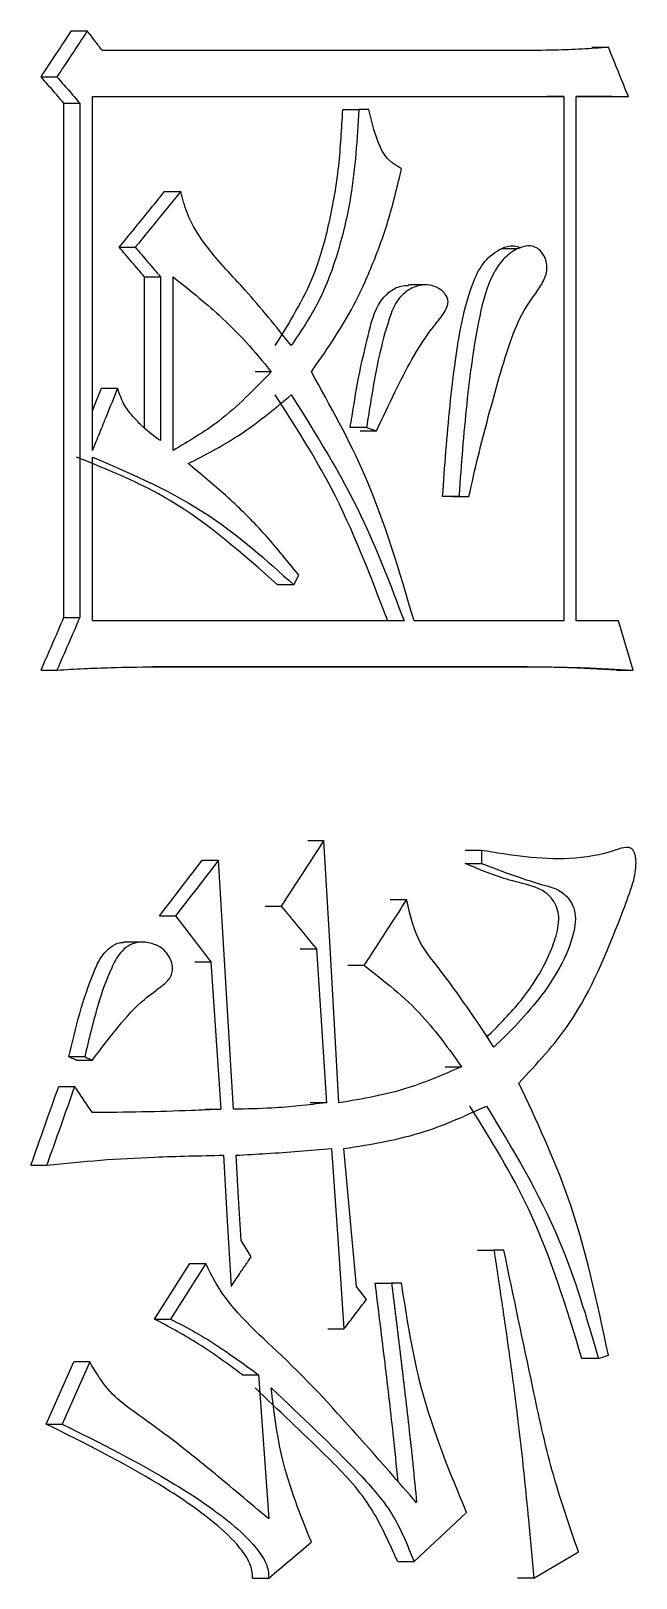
# Model space of a CAD drawing. Header units: millimetres. Extents: x 2687 to 4367, y 1046 to 2234.
# Drawn here: x 3473.48 to 3475.48, y 1378.39 to 1383.49 of the extents above; entities that cross this region are included whole.
import ezdxf

# ---------------------------------------------------------------- set-up
doc = ezdxf.new("R2010")
doc.units = ezdxf.units.MM

msp = doc.modelspace()

# ---------------------------------------------------------------- linework, layer by layer
at = {"color": 7, "linetype": 'Continuous', "lineweight": 25}
for p, q in [((3473.6174, 1383.4929), (3473.67, 1383.493)), ((3475.093, 1383.4281), (3473.7199, 1383.428)), ((3475.3337, 1383.4389), (3475.3884, 1383.4389)), ((3473.5175, 1383.3415), (3473.57, 1383.3415)), ((3473.5925, 1383.255), (3473.645, 1383.255)), ((3473.5925, 1381.5567), (3473.5925, 1383.255)), ((3473.645, 1383.255), (3473.645, 1381.5567)), ((3473.6866, 1383.2766), (3475.2408, 1383.2766)), ((3473.6866, 1382.1083), (3473.6866, 1383.2766)), ((3475.2408, 1383.2766), (3475.1863, 1383.2766)), ((3475.2408, 1383.2766), (3475.2408, 1381.5458)), ((3475.2818, 1383.2766), (3475.4539, 1383.2766)), ((3475.2818, 1381.5458), (3475.2818, 1383.2766)), ((3475.399, 1383.2766), (3475.2818, 1383.2766)), ((3475.3991, 1383.2766), (3475.4539, 1383.2766)), ((3474.5121, 1383.2333), (3474.5658, 1383.2333)), ((3474.5988, 1383.2333), (3474.5658, 1383.2333)), ((3473.925, 1382.9632), (3473.978, 1382.9632)), ((3473.7754, 1382.779), (3473.8281, 1382.779)), ((3475.0893, 1382.7742), (3475.0346, 1382.7742)), ((3473.8584, 1382.1824), (3473.8584, 1382.6817)), ((3473.9113, 1382.6817), (3473.9113, 1382.1408)), ((3473.9528, 1382.1084), (3473.9528, 1382.6817)), ((3474.7835, 1382.6548), (3474.7292, 1382.6548)), ((3474.5905, 1382.1841), (3474.5368, 1382.1841)), ((3474.5906, 1382.1841), (3474.6236, 1382.1733)), ((3473.6866, 1381.5458), (3473.6866, 1382.0868)), ((3474.8957, 1381.9569), (3474.8416, 1381.9569)), ((3474.8741, 1381.9569), (3474.9283, 1381.9569)), ((3474.8957, 1381.9569), (3474.9284, 1381.9569)), ((3474.3508, 1381.6648), (3474.3674, 1381.6973)), ((3474.3508, 1381.6648), (3474.2974, 1381.6648)), ((3473.5925, 1381.5567), (3473.645, 1381.5567)), ((3474.7143, 1381.5458), (3473.6866, 1381.5458)), ((3475.2408, 1381.5458), (3474.7473, 1381.5458)), ((3475.4211, 1381.5458), (3475.2818, 1381.5458)), ((3473.5175, 1381.3836), (3473.57, 1381.3836)), ((3473.8863, 1381.3944), (3475.1341, 1381.3944)), ((3475.0797, 1381.3944), (3473.8863, 1381.3944)), ((3475.0797, 1381.3944), (3475.1341, 1381.3944)), ((3475.4154, 1381.3836), (3475.4702, 1381.3836)), ((3474.3966, 1380.8211), (3474.4501, 1380.8211)), ((3474.0492, 1380.7562), (3474.1023, 1380.7562)), ((3474.9697, 1380.7886), (3474.9155, 1380.7886)), ((3474.9697, 1380.7886), (3474.9697, 1380.7455)), ((3474.9155, 1380.7457), (3474.9697, 1380.7457)), ((3474.2561, 1380.6047), (3474.3095, 1380.6047)), ((3474.6688, 1380.6265), (3474.7227, 1380.6265)), ((3473.9082, 1380.5723), (3473.9611, 1380.5723)), ((3473.8427, 1380.486), (3473.7896, 1380.486)), ((3474.3718, 1380.4641), (3474.4253, 1380.4641)), ((3474.0243, 1380.4208), (3474.0774, 1380.4208)), ((3474.5286, 1380.41), (3474.5823, 1380.41)), ((3473.6616, 1380.1072), (3473.6091, 1380.1072)), ((3473.6341, 1380.0963), (3473.6867, 1380.0963)), ((3474.8498, 1380.0747), (3474.9039, 1380.0747)), ((3473.5758, 1380.0098), (3473.6283, 1380.0098)), ((3474.4584, 1379.9557), (3474.4049, 1379.9557)), ((3474.0575, 1379.9341), (3474.1106, 1379.9341)), ((3473.4842, 1379.7502), (3473.5366, 1379.7502)), ((3473.8916, 1379.2417), (3474.0075, 1379.4252)), ((3474.0605, 1379.4252), (3473.9445, 1379.2418)), ((3474.0075, 1379.4252), (3474.0605, 1379.4252)), ((3474.9566, 1379.4689), (3475.0108, 1379.4689)), ((3475.0436, 1379.4689), (3475.0108, 1379.4689)), ((3474.5906, 1379.3067), (3474.5576, 1379.3499)), ((3474.6193, 1379.3607), (3474.6731, 1379.3607)), ((3474.7062, 1379.3607), (3474.6731, 1379.3607)), ((3473.8916, 1379.2417), (3473.9445, 1379.2418)), ((3474.4627, 1379.2093), (3474.5163, 1379.2093)), ((3475.3555, 1379.1119), (3475.3883, 1379.1228)), ((3473.5342, 1378.8956), (3473.6256, 1379.1007)), ((3473.6781, 1379.1007), (3473.5867, 1378.8956)), ((3473.6781, 1379.1007), (3473.6256, 1379.1007)), ((3475.3555, 1379.1119), (3475.3008, 1379.1119)), ((3474.1817, 1379.0579), (3474.2349, 1379.0579)), ((3474.2349, 1379.0579), (3474.2681, 1378.5821)), ((3473.5342, 1378.8956), (3473.5867, 1378.8956)), ((3474.7474, 1378.4413), (3474.9204, 1378.6036)), ((3475.1423, 1378.3872), (3475.2894, 1378.4734)), ((3474.2148, 1378.3872), (3474.2681, 1378.3872)), ((3475.1423, 1378.3872), (3475.0879, 1378.3872))]:
    msp.add_line(p, q, dxfattribs=at)
at = {"color": 7, "linetype": 'Continuous', "lineweight": 25, "flags": 128}
for points in [[(3475.093, 1383.4281), (3475.0658, 1383.4281), (3475.0387, 1383.4281)], [(3473.8584, 1382.6817), (3473.8849, 1382.6817), (3473.9113, 1382.6817)], [(3474.2763, 1382.368), (3474.2617, 1382.368), (3474.247, 1382.368), (3474.223, 1382.368)], [(3473.6866, 1382.2382), (3473.6941, 1382.2567), (3473.7172, 1382.3139)], [(3473.7172, 1382.3139), (3473.7436, 1382.3139), (3473.7699, 1382.3139)], [(3474.5698, 1382.1733), (3474.592, 1382.1733), (3474.6078, 1382.1733), (3474.6236, 1382.1733)], [(3475.4702, 1381.3836), (3475.4457, 1381.4647), (3475.4211, 1381.5458)], [(3474.4997, 1379.9557), (3474.4883, 1380.1552), (3474.4692, 1380.4882), (3474.4501, 1380.8211)], [(3474.152, 1379.9341), (3474.14, 1380.1336), (3474.1211, 1380.4449), (3474.1023, 1380.7562)], [(3474.4253, 1380.4641), (3474.4419, 1380.2099), (3474.4584, 1379.9557)], [(3474.0774, 1380.4208), (3474.094, 1380.1774), (3474.1106, 1379.9341)], [(3474.1189, 1379.7826), (3474.1313, 1379.5663), (3474.1438, 1379.3499)], [(3474.1769, 1379.5014), (3474.1686, 1379.642), (3474.1603, 1379.7826)], [(3474.4749, 1379.8043), (3474.4956, 1379.5068), (3474.5163, 1379.2093)], [(3474.5576, 1379.3499), (3474.5369, 1379.5771), (3474.5163, 1379.8043)], [(3474.2101, 1379.4473), (3474.1935, 1379.4743), (3474.1769, 1379.5014)], [(3474.6935, 1378.4413), (3474.7071, 1378.4413), (3474.7207, 1378.4413), (3474.7474, 1378.4413)]]:
    msp.add_lwpolyline(points, dxfattribs=at)
at = {"color": 7, "linetype": 'Continuous', "lineweight": 25}
for points, knots in [([(3473.5175, 1383.3415), (3473.5342, 1383.3667), (3473.5675, 1383.4172), (3473.6008, 1383.4677), (3473.6174, 1383.4929)], [0, 0, 0, 0, 0.5, 1, 1, 1, 1]), ([(3473.67, 1383.493), (3473.6533, 1383.4677), (3473.62, 1383.4172), (3473.5866, 1383.3667), (3473.57, 1383.3415)], [0, 0, 0, 0, 0.499999, 1, 1, 1, 1]), ([(3473.7199, 1383.428), (3473.7116, 1383.4389), (3473.695, 1383.4605), (3473.6783, 1383.4821), (3473.67, 1383.493)], [0, 0, 0, 0, 0.499999, 1, 1, 1, 1]), ([(3475.3884, 1383.4389), (3475.3592, 1383.4367), (3475.3008, 1383.4324), (3475.2023, 1383.429), (3475.133, 1383.4284), (3475.093, 1383.4281)], [0, 0, 0, 0, 0.297192, 0.594407, 1, 1, 1, 1]), ([(3475.4539, 1383.2766), (3475.4429, 1383.3037), (3475.4211, 1383.3577), (3475.3993, 1383.4118), (3475.3884, 1383.4389)], [0, 0, 0, 0, 0.499999, 1, 1, 1, 1]), ([(3473.5925, 1383.255), (3473.58, 1383.2694), (3473.555, 1383.2982), (3473.53, 1383.3271), (3473.5175, 1383.3415)], [0, 0, 0, 0, 0.5, 1, 1, 1, 1]), ([(3473.57, 1383.3415), (3473.5825, 1383.3271), (3473.6075, 1383.2982), (3473.6325, 1383.2694), (3473.645, 1383.255)], [0, 0, 0, 0, 0.499996, 1, 1, 1, 1]), ([(3474.2891, 1382.4544), (3474.3362, 1382.53), (3474.4145, 1382.6555), (3474.4714, 1382.8638), (3474.5024, 1383.0465), (3474.5089, 1383.171), (3474.5121, 1383.2333)], [0, 0, 0, 0, 0.3334234, 0.554109, 0.7766599, 1, 1, 1, 1]), ([(3474.5658, 1383.2333), (3474.5597, 1383.1371), (3474.5497, 1382.9788), (3474.5005, 1382.7666), (3474.4383, 1382.5969), (3474.3742, 1382.5016), (3474.3425, 1382.4544)], [0, 0, 0, 0, 0.3443941, 0.5659658, 0.7849961, 1, 1, 1, 1]), ([(3474.7061, 1383.0386), (3474.6894, 1383.0483), (3474.655, 1383.068), (3474.6197, 1383.1411), (3474.6068, 1383.1982), (3474.5988, 1383.2333)], [0, 0, 0, 0, 0.267237, 0.548075, 1, 1, 1, 1]), ([(3474.4087, 1382.3679), (3474.4547, 1382.434), (3474.5309, 1382.5435), (3474.6108, 1382.7181), (3474.6675, 1382.8742), (3474.6932, 1382.9837), (3474.7061, 1383.0386)], [0, 0, 0, 0, 0.334937, 0.554746, 0.776585, 1, 1, 1, 1]), ([(3473.7754, 1382.779), (3473.7952, 1382.8033), (3473.83, 1382.8462), (3473.8798, 1382.9075), (3473.9099, 1382.9445), (3473.9249, 1382.9631)], [0, 0, 0, 0, 0.396447, 0.698224, 1, 1, 1, 1]), ([(3473.9779, 1382.9631), (3473.9581, 1382.9387), (3473.9233, 1382.8959), (3473.8734, 1382.8346), (3473.8432, 1382.7975), (3473.8281, 1382.779)], [0, 0, 0, 0, 0.3962, 0.6981, 1, 1, 1, 1]), ([(3474.3425, 1382.4544), (3474.2927, 1382.5168), (3474.2035, 1382.6285), (3474.0753, 1382.7585), (3474.0019, 1382.8712), (3473.9842, 1382.9394), (3473.978, 1382.963)], [0, 0, 0, 0, 0.381447, 0.683524, 0.890528, 1, 1, 1, 1]), ([(3473.8584, 1382.6817), (3473.8446, 1382.6979), (3473.8169, 1382.7303), (3473.7892, 1382.7628), (3473.7754, 1382.779)], [0, 0, 0, 0, 0.499999, 1, 1, 1, 1]), ([(3473.8281, 1382.779), (3473.842, 1382.7628), (3473.8697, 1382.7303), (3473.8974, 1382.6979), (3473.9113, 1382.6817)], [0, 0, 0, 0, 0.499998, 1, 1, 1, 1]), ([(3474.8416, 1381.9569), (3474.845, 1382.0068), (3474.8554, 1382.1566), (3474.8788, 1382.3893), (3474.9137, 1382.5973), (3474.9663, 1382.7208), (3475.0109, 1382.7633), (3475.0499, 1382.7822), (3475.0756, 1382.7846), (3475.0907, 1382.7818), (3475.0964, 1382.7772), (3475.0968, 1382.7768)], [0, 0, 0, 0, 0.1574476, 0.4724782, 0.7377528, 0.8191348, 0.9015133, 0.9454183, 0.9744247, 0.9981427, 1, 1, 1, 1]), ([(3474.9283, 1381.957), (3474.9383, 1382.0011), (3474.9682, 1382.1335), (3475.0272, 1382.3487), (3475.0856, 1382.5458), (3475.1581, 1382.6394), (3475.1799, 1382.6758), (3475.1869, 1382.7079), (3475.1842, 1382.7323), (3475.1752, 1382.7545), (3475.1606, 1382.7722), (3475.1419, 1382.7829), (3475.1179, 1382.785), (3475.0843, 1382.7745), (3475.0442, 1382.7461), (3474.9926, 1382.6732), (3474.9505, 1382.5061), (3474.9183, 1382.2604), (3474.9023, 1382.0607), (3474.8958, 1381.9586), (3474.8957, 1381.9569)], [0, 0, 0, 0, 0.07376, 0.221291, 0.369161, 0.400761, 0.427212, 0.440277, 0.453391, 0.466052, 0.479506, 0.492813, 0.505075, 0.525102, 0.558597, 0.593335, 0.676611, 0.83455, 0.997228, 1, 1, 1, 1]), ([(3473.9528, 1382.6817), (3474.0042, 1382.6405), (3474.0877, 1382.5735), (3474.1953, 1382.4675), (3474.2492, 1382.4013), (3474.2763, 1382.368)], [0, 0, 0, 0, 0.443463, 0.720804, 1, 1, 1, 1]), ([(3474.5368, 1382.1841), (3474.5388, 1382.1963), (3474.5487, 1382.2571), (3474.565, 1382.3594), (3474.5954, 1382.4856), (3474.6193, 1382.5854), (3474.6665, 1382.6345), (3474.6992, 1382.6519), (3474.7209, 1382.6529), (3474.7293, 1382.6533)], [0, 0, 0, 0, 0.066436, 0.332221, 0.554773, 0.778299, 0.862629, 0.946565, 1, 1, 1, 1]), ([(3474.6236, 1382.1733), (3474.6439, 1382.2165), (3474.6982, 1382.3319), (3474.7634, 1382.4577), (3474.8251, 1382.5339), (3474.8434, 1382.5577), (3474.8546, 1382.5765), (3474.8595, 1382.593), (3474.8595, 1382.6046), (3474.8558, 1382.6166), (3474.8461, 1382.6309), (3474.8267, 1382.646), (3474.7987, 1382.6561), (3474.7622, 1382.6542), (3474.7237, 1382.6377), (3474.6866, 1382.6009), (3474.641, 1382.4786), (3474.6148, 1382.3369), (3474.5954, 1382.2145), (3474.5905, 1382.1841)], [0, 0, 0, 0, 0.125302, 0.334347, 0.369116, 0.392006, 0.415961, 0.426676, 0.435655, 0.44463, 0.458341, 0.481396, 0.513091, 0.54477, 0.589295, 0.633614, 0.685428, 0.92175, 1, 1, 1, 1]), ([(3474.2763, 1382.368), (3474.2207, 1382.3104), (3474.1218, 1382.2081), (3474.0042, 1382.1387), (3473.9528, 1382.1084)], [0, 0, 0, 0, 0.563044, 1, 1, 1, 1]), ([(3474.7473, 1381.5458), (3474.6993, 1381.7094), (3474.6142, 1381.9998), (3474.4711, 1382.256), (3474.4087, 1382.3679)], [0, 0, 0, 0, 0.563329, 1, 1, 1, 1]), ([(3473.7699, 1382.3139), (3473.7576, 1382.2835), (3473.7376, 1382.234), (3473.7098, 1382.1655), (3473.6944, 1382.1274), (3473.6866, 1382.1083)], [0, 0, 0, 0, 0.443636, 0.721817, 1, 1, 1, 1]), ([(3473.9113, 1382.1408), (3473.8915, 1382.1551), (3473.8587, 1382.1789), (3473.819, 1382.2215), (3473.7871, 1382.2621), (3473.7757, 1382.2965), (3473.7699, 1382.3139)], [0, 0, 0, 0, 0.333513, 0.552424, 0.773916, 1, 1, 1, 1]), ([(3474.0027, 1382.0651), (3474.0578, 1382.0935), (3474.1453, 1382.1387), (3474.2564, 1382.22), (3474.3138, 1382.2681), (3474.3426, 1382.2922)], [0, 0, 0, 0, 0.459963, 0.729487, 1, 1, 1, 1]), ([(3474.6604, 1381.5458), (3474.6036, 1381.6953), (3474.503, 1381.9604), (3474.3541, 1382.1914), (3474.2891, 1382.2922)], [0, 0, 0, 0, 0.563635, 1, 1, 1, 1]), ([(3474.3426, 1382.2922), (3474.4239, 1382.1623), (3474.5702, 1381.9287), (3474.67, 1381.6635), (3474.7143, 1381.5458)], [0, 0, 0, 0, 0.5563759, 1, 1, 1, 1]), ([(3474.2974, 1381.6648), (3474.1828, 1381.7667), (3473.9798, 1381.9472), (3473.7389, 1382.0444), (3473.6341, 1382.0868)], [0, 0, 0, 0, 0.564694, 1, 1, 1, 1]), ([(3473.6866, 1382.0868), (3473.8197, 1382.0297), (3474.0593, 1381.9269), (3474.2611, 1381.7455), (3474.3508, 1381.6648)], [0, 0, 0, 0, 0.555128, 1, 1, 1, 1]), ([(3474.3674, 1381.6973), (3474.3269, 1381.7474), (3474.2515, 1381.8408), (3474.1277, 1381.9616), (3474.0444, 1382.0305), (3474.0027, 1382.0651)], [0, 0, 0, 0, 0.3660862, 0.682145, 1, 1, 1, 1]), ([(3473.5175, 1381.3836), (3473.53, 1381.4124), (3473.555, 1381.4701), (3473.58, 1381.5278), (3473.5925, 1381.5567)], [0, 0, 0, 0, 0.499998, 1, 1, 1, 1]), ([(3473.645, 1381.5567), (3473.6325, 1381.5278), (3473.6075, 1381.4701), (3473.5825, 1381.4124), (3473.57, 1381.3836)], [0, 0, 0, 0, 0.499999, 1, 1, 1, 1]), ([(3473.57, 1381.3836), (3473.5997, 1381.3853), (3473.6591, 1381.3888), (3473.7645, 1381.3928), (3473.8403, 1381.3938), (3473.8863, 1381.3944)], [0, 0, 0, 0, 0.281466, 0.562942, 1, 1, 1, 1]), ([(3475.4154, 1381.3836), (3475.3867, 1381.3852), (3475.3293, 1381.3885), (3475.2174, 1381.3931), (3475.1341, 1381.3939), (3475.0797, 1381.3944)], [0, 0, 0, 0, 0.256951, 0.513908, 1, 1, 1, 1]), ([(3475.1341, 1381.3944), (3475.1629, 1381.3942), (3475.2205, 1381.3938), (3475.3327, 1381.3912), (3475.4158, 1381.3866), (3475.4702, 1381.3836)], [0, 0, 0, 0, 0.256617, 0.51324, 1, 1, 1, 1]), ([(3474.4501, 1380.8211), (3474.4267, 1380.785), (3474.3798, 1380.7129), (3474.3329, 1380.6408), (3474.3095, 1380.6047)], [0, 0, 0, 0, 0.5, 1, 1, 1, 1]), ([(3473.9082, 1380.5723), (3473.9317, 1380.6029), (3473.9787, 1380.6642), (3474.0257, 1380.7255), (3474.0492, 1380.7562)], [0, 0, 0, 0, 0.5, 1, 1, 1, 1]), ([(3474.1023, 1380.7562), (3474.0788, 1380.7255), (3474.0317, 1380.6642), (3473.9847, 1380.6029), (3473.9611, 1380.5723)], [0, 0, 0, 0, 0.5, 1, 1, 1, 1]), ([(3475.093, 1380.0206), (3475.1524, 1380.0842), (3475.2965, 1380.2387), (3475.3939, 1380.4785), (3475.4597, 1380.6495), (3475.4777, 1380.7088), (3475.4797, 1380.7488), (3475.4781, 1380.7696), (3475.4728, 1380.7849), (3475.4669, 1380.7933), (3475.458, 1380.7981), (3475.4396, 1380.7996), (3475.3748, 1380.7746), (3475.215, 1380.7484), (3475.0665, 1380.7728), (3474.9697, 1380.7886)], [0, 0, 0, 0, 0.18643, 0.452553, 0.51374, 0.559549, 0.574941, 0.592678, 0.599953, 0.607307, 0.613653, 0.622621, 0.650043, 0.772099, 1, 1, 1, 1]), ([(3474.9876, 1380.1727), (3475.0239, 1380.209), (3475.1075, 1380.2925), (3475.1874, 1380.4177), (3475.2211, 1380.5207), (3475.2261, 1380.5672), (3475.22, 1380.5997), (3475.2057, 1380.6266), (3475.1817, 1380.6519), (3475.1326, 1380.6745), (3475.0399, 1380.6928), (3474.9641, 1380.725), (3474.9156, 1380.7456)], [0, 0, 0, 0, 0.182177, 0.420043, 0.497442, 0.536964, 0.569768, 0.602515, 0.638391, 0.691417, 0.802387, 1, 1, 1, 1]), ([(3474.9698, 1380.7456), (3475.0394, 1380.7191), (3475.1218, 1380.6877), (3475.22, 1380.6622), (3475.2518, 1380.6382), (3475.2723, 1380.6067), (3475.2812, 1380.5704), (3475.2737, 1380.5035), (3475.2212, 1380.3725), (3475.1213, 1380.2472), (3475.0375, 1380.1656), (3475.0108, 1380.1396)], [0, 0, 0, 0, 0.266852, 0.315952, 0.365722, 0.40082, 0.436128, 0.478331, 0.60435, 0.873952, 1, 1, 1, 1]), ([(3474.3095, 1380.6047), (3474.3288, 1380.5813), (3474.3674, 1380.5344), (3474.406, 1380.4875), (3474.4253, 1380.4641)], [0, 0, 0, 0, 0.499998, 1, 1, 1, 1]), ([(3474.7227, 1380.6264), (3474.7054, 1380.5997), (3474.6733, 1380.5503), (3474.6266, 1380.4782), (3474.5971, 1380.4327), (3474.5823, 1380.41)], [0, 0, 0, 0, 0.36988, 0.68494, 1, 1, 1, 1]), ([(3475.0108, 1380.1396), (3474.9529, 1380.2268), (3474.8723, 1380.3483), (3474.7519, 1380.4948), (3474.7325, 1380.5822), (3474.7227, 1380.6264)], [0, 0, 0, 0, 0.557182, 0.776269, 1, 1, 1, 1]), ([(3473.9611, 1380.5723), (3473.9805, 1380.547), (3474.0193, 1380.4966), (3474.058, 1380.4461), (3474.0774, 1380.4208)], [0, 0, 0, 0, 0.499998, 1, 1, 1, 1]), ([(3473.6091, 1380.1071), (3473.6203, 1380.1552), (3473.6429, 1380.2515), (3473.6795, 1380.3605), (3473.7131, 1380.4364), (3473.7432, 1380.4692), (3473.771, 1380.4846), (3473.7856, 1380.4846), (3473.7896, 1380.4846)], [0, 0, 0, 0, 0.328011, 0.656843, 0.771049, 0.887095, 0.969251, 1, 1, 1, 1]), ([(3473.6867, 1380.0963), (3473.7147, 1380.1336), (3473.7682, 1380.2047), (3473.8447, 1380.2904), (3473.908, 1380.3341), (3473.9418, 1380.3632), (3473.9512, 1380.3873), (3473.9513, 1380.4076), (3473.9453, 1380.4291), (3473.9327, 1380.4511), (3473.9099, 1380.4717), (3473.876, 1380.4849), (3473.8376, 1380.4886), (3473.8035, 1380.4742), (3473.7727, 1380.4466), (3473.7388, 1380.3801), (3473.6988, 1380.2657), (3473.6752, 1380.1651), (3473.6616, 1380.1071)], [0, 0, 0, 0, 0.140265, 0.267253, 0.34565, 0.385196, 0.401729, 0.418248, 0.440927, 0.464428, 0.491888, 0.53456, 0.581082, 0.616632, 0.65201, 0.706896, 0.831302, 1, 1, 1, 1]), ([(3474.5823, 1380.41), (3474.6491, 1380.3575), (3474.7695, 1380.2631), (3474.8625, 1380.1327), (3474.9039, 1380.0747)], [0, 0, 0, 0, 0.554889, 1, 1, 1, 1]), ([(3473.6341, 1380.0963), (3473.6319, 1380.0972), (3473.6276, 1380.0991), (3473.6193, 1380.1027), (3473.6131, 1380.1054), (3473.6091, 1380.1071)], [0, 0, 0, 0, 0.259206, 0.518413, 1, 1, 1, 1]), ([(3473.6616, 1380.1071), (3473.6638, 1380.1062), (3473.669, 1380.1039), (3473.6774, 1380.1003), (3473.6836, 1380.0976), (3473.6867, 1380.0963)], [0, 0, 0, 0, 0.25891, 0.629455, 1, 1, 1, 1]), ([(3474.9039, 1380.0747), (3474.8466, 1380.0497), (3474.7527, 1380.0087), (3474.6162, 1379.9746), (3474.5386, 1379.962), (3474.4997, 1379.9557)], [0, 0, 0, 0, 0.438459, 0.718604, 1, 1, 1, 1]), ([(3473.4842, 1379.7502), (3473.4995, 1379.7934), (3473.53, 1379.88), (3473.5606, 1379.9665), (3473.5758, 1380.0098)], [0, 0, 0, 0, 0.500001, 1, 1, 1, 1]), ([(3473.6283, 1380.0098), (3473.613, 1379.9665), (3473.5825, 1379.88), (3473.5519, 1379.7934), (3473.5366, 1379.7502)], [0, 0, 0, 0, 0.5, 1, 1, 1, 1]), ([(3473.6866, 1379.9232), (3473.6769, 1379.9377), (3473.6575, 1379.9665), (3473.638, 1379.9954), (3473.6283, 1380.0098)], [0, 0, 0, 0, 0.4999992, 1, 1, 1, 1]), ([(3475.3883, 1379.1228), (3475.3507, 1379.3), (3475.284, 1379.6146), (3475.151, 1379.8972), (3475.093, 1380.0206)], [0, 0, 0, 0, 0.563398, 1, 1, 1, 1]), ([(3474.4584, 1379.9557), (3474.4285, 1379.9521), (3474.3687, 1379.945), (3474.2666, 1379.9366), (3474.1943, 1379.935), (3474.152, 1379.9341)], [0, 0, 0, 0, 0.293913, 0.587864, 1, 1, 1, 1]), ([(3474.5163, 1379.8043), (3474.6064, 1379.8189), (3474.7679, 1379.845), (3474.9193, 1379.9143), (3474.9861, 1379.9449)], [0, 0, 0, 0, 0.558486, 1, 1, 1, 1]), ([(3475.3008, 1379.1119), (3475.2496, 1379.2803), (3475.1589, 1379.5788), (3475.0008, 1379.8337), (3474.9318, 1379.9449)], [0, 0, 0, 0, 0.563939, 1, 1, 1, 1]), ([(3474.9861, 1379.9449), (3475.0729, 1379.8018), (3475.229, 1379.5443), (3475.3166, 1379.2449), (3475.3555, 1379.1119)], [0, 0, 0, 0, 0.555779, 1, 1, 1, 1]), ([(3474.1106, 1379.9341), (3474.0781, 1379.9327), (3473.9913, 1379.929), (3473.8501, 1379.9248), (3473.7411, 1379.9238), (3473.6866, 1379.9232)], [0, 0, 0, 0, 0.230465, 0.615194, 1, 1, 1, 1]), ([(3473.5366, 1379.7502), (3473.5957, 1379.756), (3473.7138, 1379.7676), (3473.9081, 1379.7783), (3474.043, 1379.7811), (3474.1189, 1379.7826)], [0, 0, 0, 0, 0.304303, 0.608646, 1, 1, 1, 1]), ([(3474.1603, 1379.7826), (3474.194, 1379.7844), (3474.2633, 1379.7882), (3474.3682, 1379.7954), (3474.4394, 1379.8013), (3474.4749, 1379.8043)], [0, 0, 0, 0, 0.320034, 0.659996, 1, 1, 1, 1]), ([(3474.7556, 1378.6359), (3474.696, 1378.7043), (3474.5508, 1378.8706), (3474.3328, 1379.1108), (3474.1322, 1379.2797), (3474.0716, 1379.4027), (3474.0605, 1379.4252)], [0, 0, 0, 0, 0.257956, 0.627877, 0.931924, 1, 1, 1, 1]), ([(3474.1438, 1379.3499), (3474.1526, 1379.3629), (3474.1681, 1379.3856), (3474.1902, 1379.4181), (3474.2035, 1379.4375), (3474.2101, 1379.4473)], [0, 0, 0, 0, 0.400146, 0.700073, 1, 1, 1, 1]), ([(3475.0108, 1379.4689), (3475.0113, 1379.4659), (3475.0122, 1379.46), (3475.0135, 1379.451), (3475.0149, 1379.4421), (3475.0162, 1379.4331), (3475.0176, 1379.4242), (3475.0189, 1379.4152), (3475.0202, 1379.4063), (3475.0216, 1379.3973), (3475.0229, 1379.3884), (3475.0243, 1379.3794), (3475.026, 1379.3675), (3475.0283, 1379.3526), (3475.0305, 1379.3377), (3475.0327, 1379.3227), (3475.0349, 1379.3078), (3475.0376, 1379.2899), (3475.0402, 1379.272), (3475.0428, 1379.2541), (3475.0454, 1379.2362), (3475.048, 1379.2183), (3475.0514, 1379.1944), (3475.0557, 1379.1645), (3475.0599, 1379.1346), (3475.0632, 1379.1107), (3475.0657, 1379.0928), (3475.0681, 1379.0748), (3475.0706, 1379.0569), (3475.073, 1379.0389), (3475.0753, 1379.021), (3475.0777, 1379.003), (3475.08, 1378.985), (3475.0823, 1378.9671), (3475.0846, 1378.9491), (3475.0868, 1378.9311), (3475.0886, 1378.9161), (3475.0912, 1378.8951), (3475.0987, 1378.8321), (3475.1104, 1378.7239), (3475.1262, 1378.5636), (3475.1365, 1378.4513), (3475.1423, 1378.3872)], [0, 0, 0, 0, 0.008314, 0.016628, 0.024942, 0.033256, 0.04157, 0.049884, 0.058198, 0.066512, 0.074827, 0.083141, 0.091455, 0.108083, 0.124711, 0.133025, 0.149653, 0.166281, 0.182909, 0.199537, 0.216166, 0.232794, 0.249422, 0.282678, 0.315934, 0.332562, 0.349191, 0.365819, 0.382447, 0.399075, 0.415703, 0.432331, 0.448959, 0.465587, 0.482216, 0.498844, 0.515472, 0.523786, 0.557042, 0.690072, 0.823098, 1, 1, 1, 1]), ([(3475.2894, 1378.4734), (3475.2589, 1378.5619), (3475.198, 1378.7383), (3475.1262, 1379.0746), (3475.0753, 1379.3178), (3475.0436, 1379.4689)], [0, 0, 0, 0, 0.276136, 0.550092, 1, 1, 1, 1]), ([(3474.6946, 1378.7054), (3474.6894, 1378.7583), (3474.676, 1378.8942), (3474.6499, 1379.1125), (3474.6295, 1379.278), (3474.6193, 1379.3607)], [0, 0, 0, 0, 0.241308, 0.620646, 1, 1, 1, 1]), ([(3474.6731, 1379.3607), (3474.6734, 1379.3584), (3474.674, 1379.3536), (3474.6749, 1379.3466), (3474.6756, 1379.3406), (3474.6764, 1379.3347), (3474.6771, 1379.3288), (3474.6779, 1379.3229), (3474.6786, 1379.317), (3474.6792, 1379.3122), (3474.6802, 1379.304), (3474.6812, 1379.2957), (3474.6827, 1379.2839), (3474.6839, 1379.2744), (3474.6853, 1379.2626), (3474.6865, 1379.2531), (3474.688, 1379.2413), (3474.6894, 1379.2294), (3474.6909, 1379.2176), (3474.6923, 1379.2058), (3474.6938, 1379.1939), (3474.6952, 1379.1821), (3474.6967, 1379.1703), (3474.6978, 1379.1608), (3474.6992, 1379.149), (3474.7004, 1379.1395), (3474.7018, 1379.1277), (3474.7032, 1379.1158), (3474.7046, 1379.104), (3474.706, 1379.0922), (3474.7072, 1379.0827), (3474.7086, 1379.0708), (3474.7099, 1379.059), (3474.7113, 1379.0472), (3474.7127, 1379.0353), (3474.7138, 1379.0258), (3474.7152, 1379.014), (3474.7171, 1378.9974), (3474.7231, 1378.9453), (3474.7291, 1378.8932), (3474.7345, 1378.8458), (3474.7361, 1378.8315), (3474.7392, 1378.8031), (3474.7461, 1378.7379), (3474.7517, 1378.6774), (3474.7556, 1378.636)], [0, 0, 0, 0, 0.009808, 0.019616, 0.029425, 0.034329, 0.044137, 0.053945, 0.058849, 0.068658, 0.073562, 0.093178, 0.102986, 0.122603, 0.132411, 0.152028, 0.161836, 0.181452, 0.201069, 0.210877, 0.230494, 0.25011, 0.259918, 0.279535, 0.289343, 0.308959, 0.318768, 0.338384, 0.358001, 0.367809, 0.387425, 0.397234, 0.41685, 0.436466, 0.446275, 0.465891, 0.475699, 0.495316, 0.534549, 0.691481, 0.711097, 0.730714, 0.75033, 0.828797, 1, 1, 1, 1]), ([(3474.9204, 1378.6036), (3474.865, 1378.7375), (3474.7652, 1378.9789), (3474.7243, 1379.2432), (3474.7062, 1379.3607)], [0, 0, 0, 0, 0.554954, 1, 1, 1, 1]), ([(3474.5163, 1379.2093), (3474.5287, 1379.2255), (3474.5535, 1379.258), (3474.5782, 1379.2904), (3474.5906, 1379.3067)], [0, 0, 0, 0, 0.499999, 1, 1, 1, 1]), ([(3474.1817, 1379.0579), (3474.1562, 1379.0766), (3474.1054, 1379.1142), (3474.0099, 1379.1785), (3473.9371, 1379.2174), (3473.8916, 1379.2417)], [0, 0, 0, 0, 0.273256, 0.54658, 1, 1, 1, 1]), ([(3473.9445, 1379.2418), (3473.9721, 1379.2275), (3474.0272, 1379.1991), (3474.1245, 1379.1383), (3474.1925, 1379.0888), (3474.2349, 1379.0579)], [0, 0, 0, 0, 0.273067, 0.546131, 1, 1, 1, 1]), ([(3474.2681, 1378.5821), (3474.2053, 1378.6353), (3474.0743, 1378.7463), (3473.8951, 1378.889), (3473.7434, 1378.989), (3473.6945, 1379.0726), (3473.6781, 1379.1007)], [0, 0, 0, 0, 0.31366, 0.654046, 0.883874, 1, 1, 1, 1]), ([(3474.6934, 1378.4413), (3474.663, 1378.5096), (3474.6026, 1378.6451), (3474.4272, 1378.8215), (3474.3003, 1378.9415), (3474.223, 1379.0146)], [0, 0, 0, 0, 0.284255, 0.563934, 1, 1, 1, 1]), ([(3474.4088, 1378.5062), (3474.3726, 1378.5961), (3474.3072, 1378.7581), (3474.2859, 1378.9356), (3474.2763, 1379.0146)], [0, 0, 0, 0, 0.55469, 1, 1, 1, 1]), ([(3474.2764, 1379.0146), (3474.3751, 1378.9217), (3474.513, 1378.7919), (3474.6813, 1378.6057), (3474.7252, 1378.4964), (3474.7474, 1378.4413)], [0, 0, 0, 0, 0.555127, 0.77558, 1, 1, 1, 1]), ([(3474.2148, 1378.3872), (3474.2145, 1378.3954), (3474.214, 1378.4115), (3474.2023, 1378.4472), (3474.1628, 1378.5038), (3474.063, 1378.5951), (3473.8509, 1378.7371), (3473.6596, 1378.8328), (3473.5342, 1378.8956)], [0, 0, 0, 0, 0.025193, 0.049239, 0.116377, 0.247655, 0.506794, 1, 1, 1, 1]), ([(3473.5867, 1378.8956), (3473.7122, 1378.8328), (3473.9037, 1378.7371), (3474.1162, 1378.5951), (3474.216, 1378.5038), (3474.2556, 1378.4473), (3474.2674, 1378.4115), (3474.2678, 1378.3954), (3474.2681, 1378.3872)], [0, 0, 0, 0, 0.493284, 0.752435, 0.883694, 0.950802, 0.974829, 1, 1, 1, 1]), ([(3474.2681, 1378.3872), (3474.2916, 1378.407), (3474.3385, 1378.4467), (3474.3854, 1378.4864), (3474.4088, 1378.5062)], [0, 0, 0, 0, 0.500003, 1, 1, 1, 1])]:
    msp.add_open_spline(points, degree=3, knots=knots, dxfattribs=at)

doc.saveas('drawing.dxf')
